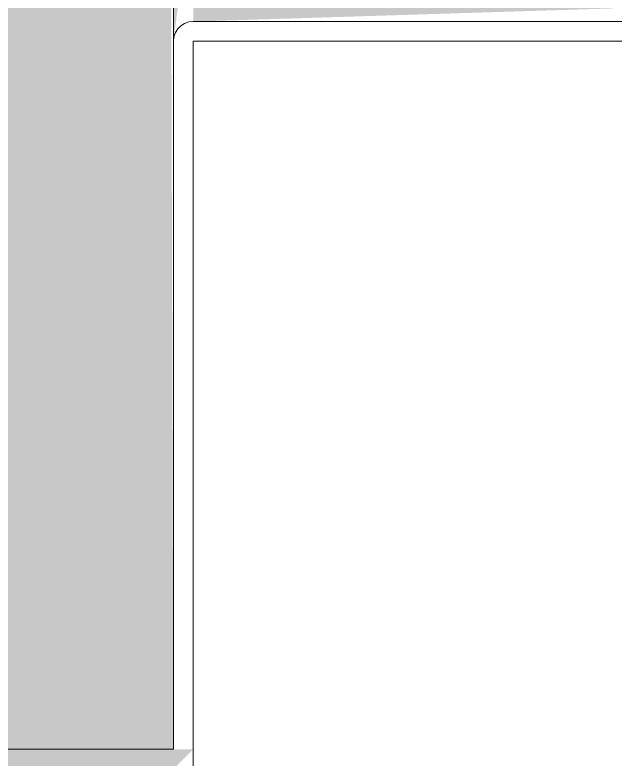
# Model space of a CAD drawing. Header units: metres. Extents: x -5 to 264, y -2 to 18.
# Drawn here: x 5.5095 to 5.5551, y 13.573 to 13.6293 of the extents above; entities that cross this region are included whole.
import ezdxf

# ---------------------------------------------------------------- set-up
doc = ezdxf.new("R2010")
doc.units = ezdxf.units.M
doc.layers.add('S-BEAM', color=7, linetype='Continuous', lineweight=5)
doc.layers.add('S-BEAM-3', color=7, linetype='Continuous', lineweight=15)
doc.layers.add('S-BEAM-1', color=7, linetype='Continuous', lineweight=5, true_color=0xe9e9e9)
doc.layers.add('S-BEAM-2', color=7, linetype='Continuous', lineweight=5, true_color=0xaeaeae)

# ---------------------------------------------------------------- blocks, each defined once
blk = doc.blocks.new('MK_JOIST_R01 - MK_JOIST_36_-V53-CORTE A_A')
at = {"layer": 'S-BEAM-1'}
for points in [[(5.494048, 13.573705), (5.521485, 13.573705), (5.521299, 13.639779), (5.502028, 13.658654), (5.494048, 13.65763), (5.490509, 13.653363), (5.478515, 13.638449), (5.478515, 13.573705), (5.491531, 13.573705)], [(5.521523, 13.627617), (5.522985, 13.638307), (5.521523, 13.638449)], [(5.523287, 13.628783), (5.554843, 13.62977), (5.522985, 13.638307), (5.522985, 13.628783)], [(5.521523, 13.627283), (5.521523, 13.628783), (5.521485, 13.627283)]]:
    blk.add_hatch(color=256, dxfattribs=at).paths.add_polyline_path(points)
at = {"layer": 'S-BEAM-2'}
h = blk.add_hatch(color=256, dxfattribs=at)
h.paths.add_polyline_path([(5.555397, 12.101467), (5.555397, 12.102967), (5.522985, 12.101467)])
h.paths.add_polyline_path([(5.585614, 12.13315), (5.587114, 12.13315), (5.585614, 12.155038)])
h.paths.add_polyline_path([(5.443498, 12.101921), (5.443498, 12.104042), (5.414386, 12.131029)])
h.paths.add_polyline_path([(5.522955, 12.102967), (5.522985, 12.102967), (5.521485, 12.158035), (5.477015, 12.156535), (5.478515, 12.156535), (5.521485, 12.156535), (5.521485, 12.102967)])
h.paths.add_polyline_path([(5.477015, 13.627283), (5.477015, 13.628783), (5.444573, 13.627283)])
h.paths.add_polyline_path([(5.521485, 13.572205), (5.522985, 13.573705), (5.521485, 13.573705), (5.478515, 13.573705), (5.478515, 13.572205)])
h.paths.add_polyline_path([(5.413325, 13.575202), (5.414386, 13.575202), (5.412886, 13.575202)])
h.paths.add_polyline_path([(5.586675, 13.575202), (5.587114, 13.575202), (5.585614, 13.575202)])
h.paths.add_polyline_path([(5.585614, 13.597095), (5.586675, 13.598155), (5.584553, 13.598155)])
at = {"layer": 'S-BEAM'}
for p, q in [((5.521485, 13.639565), (5.521485, 13.627283)), ((5.521485, 13.627283), (5.521485, 13.639565))]:
    blk.add_line(p, q, dxfattribs=at)
at = {"layer": 'S-BEAM-3'}
for p, q in [((5.555427, 13.628783), (5.522985, 13.628783)), ((5.521485, 13.627283), (5.521485, 13.573705)), ((5.522985, 13.572205), (5.522985, 13.627283)), ((5.522985, 13.627283), (5.555427, 13.627283)), ((5.521485, 13.573705), (5.478515, 13.573705))]:
    blk.add_line(p, q, dxfattribs=at)
at = {"layer": 'S-BEAM-3', "flags": 128}
blk.add_lwpolyline([(5.522985, 13.628783), (5.522651, 13.628746), (5.522334, 13.628635), (5.52205, 13.628456), (5.521812, 13.628219), (5.521634, 13.627934), (5.521523, 13.627617), (5.521485, 13.627283)], dxfattribs=at)

msp = doc.modelspace()

# ---------------------------------------------------------------- block references
at = {"layer": 'S-BEAM'}
msp.add_blockref('MK_JOIST_R01 - MK_JOIST_36_-V53-CORTE A_A', (0, 0), dxfattribs=at)

doc.saveas('drawing.dxf')
